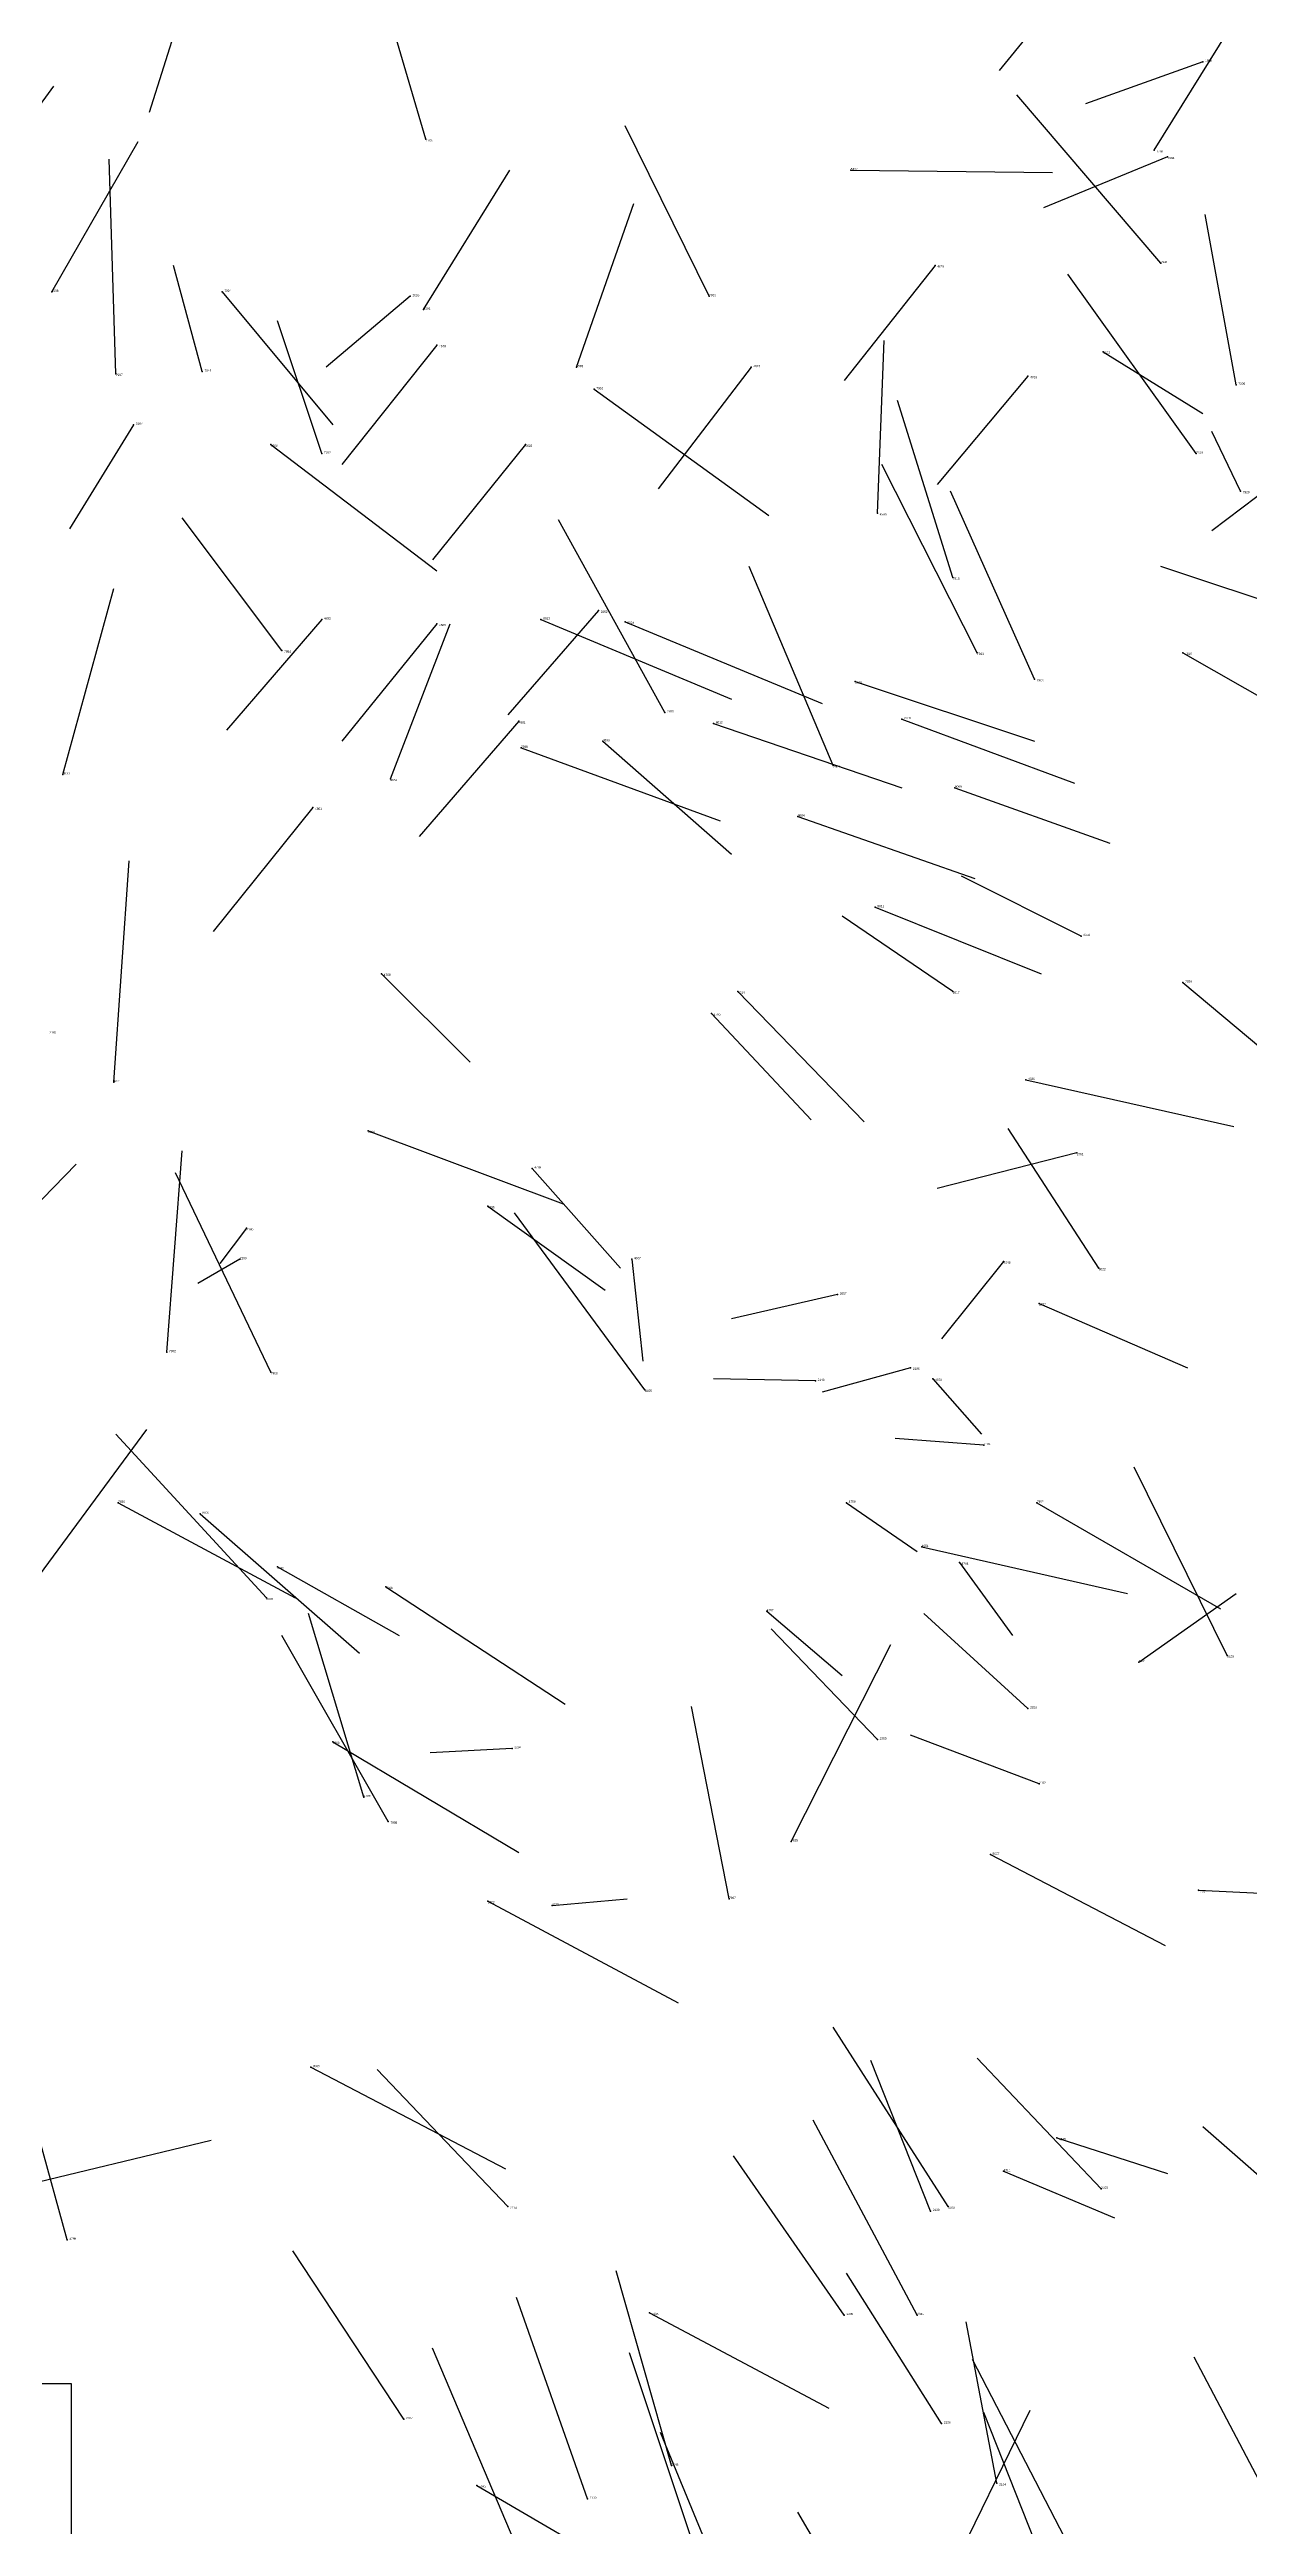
# Model space of a CAD drawing. Extents: x 59.1 to 70.8, y 600.3 to 605.1.
# Drawn here: x 68.264 to 68.806, y 602.813 to 603.931 of the extents above; entities that cross this region are included whole.
import ezdxf

# ---------------------------------------------------------------- set-up
doc = ezdxf.new("R2010")
doc.units = 0
for name, color, linetype in [('Facilities', 3, 'CONTINUOUS'), ('Min_max_boxes', 1, 'CONTINUOUS'), ('Normals', 1, 'CONTINUOUS'), ('Source_points', 5, 'CONTINUOUS'), ('Text', 3, 'CONTINUOUS')]:
    doc.layers.add(name, color=color, linetype=linetype)

msp = doc.modelspace()

# ---------------------------------------------------------------- linework, layer by layer
at = {"layer": 'Facilities', "color": 3}
for p in [(68.785, 603.926, 449.372), (68.434, 603.891, 459.674), (68.626, 603.877, 457.707), (68.763, 603.886, 459.354), (68.769, 603.883, 449.325), (68.664, 603.834, 453.833), (68.766, 603.835, 459.864), (68.265, 603.822, 456.643), (68.342, 603.822, 458.598), (68.427, 603.82, 449.143), (68.562, 603.82, 459.657), (68.433, 603.814, 456.213), (68.439, 603.798, 453.722), (68.333, 603.786, 459.728), (68.502, 603.788, 456.24), (68.581, 603.788, 453.903), (68.74, 603.795, 457.448), (68.294, 603.785, 460.241), (68.51, 603.778, 459.869), (68.706, 603.784, 453.828), (68.8, 603.78, 461.669), (68.302, 603.762, 449.123), (68.364, 603.753, 460.276), (68.479, 603.753, 453.782), (68.387, 603.749, 459.697), (68.782, 603.749, 459.804), (68.802, 603.732, 462.229), (68.638, 603.722, 456.179), (68.672, 603.693, 462.345), (68.512, 603.678, 449.034), (68.387, 603.674, 453.727), (68.439, 603.672, 453.763), (68.486, 603.674, 460.522), (68.524, 603.673, 460.5), (68.369, 603.66, 459.948), (68.683, 603.659, 462.295), (68.776, 603.659, 457.585), (68.628, 603.646, 460.643), (68.709, 603.647, 462.393), (68.542, 603.632, 462.097), (68.476, 603.628, 453.686), (68.514, 603.619, 457.183), (68.564, 603.627, 460.548), (68.649, 603.629, 460.64), (68.477, 603.616, 459.945), (68.618, 603.608, 462.133), (68.27, 603.604, 461.587), (68.418, 603.602, 456.309), (68.673, 603.598, 460.762), (68.383, 603.589, 453.726), (68.602, 603.585, 460.596), (68.637, 603.544, 460.646), (68.73, 603.531, 460.799), (68.414, 603.514, 458.45), (68.776, 603.51, 459.813), (68.563, 603.496, 458.338), (68.575, 603.506, 457.218), (68.672, 603.506, 460.841), (68.293, 603.465, 457.765), (68.705, 603.466, 457.714), (68.408, 603.443, 460.005), (68.728, 603.433, 449.201), (68.482, 603.426, 458.448), (68.462, 603.409, 458.261), (68.353, 603.399, 448.765), (68.35, 603.385, 448.954), (68.527, 603.385, 457.277), (68.695, 603.384, 457.622), (68.738, 603.381, 460.959), (68.62, 603.369, 449.02), (68.711, 603.365, 457.207), (68.317, 603.343, 461.638), (68.364, 603.334, 462.476), (68.61, 603.33, 448.976), (68.653, 603.336, 448.526), (68.663, 603.331, 457.205), (68.533, 603.326, 457.843), (68.686, 603.301, 448.556), (68.295, 603.275, 459.977), (68.624, 603.275, 457.125), (68.71, 603.275, 459.808), (68.332, 603.27, 460.682), (68.658, 603.255, 457.808), (68.367, 603.246, 458.247), (68.675, 603.248, 457.227), (68.362, 603.232, 460.758), (68.416, 603.237, 460.61), (68.588, 603.226, 457.163), (68.796, 603.206, 461.098), (68.756, 603.203, 456.84), (68.706, 603.182, 449.406), (68.392, 603.167, 460.275), (68.473, 603.164, 448.526), (68.638, 603.168, 449.034), (68.406, 603.142, 458.107), (68.711, 603.148, 448.608), (68.417, 603.131, 462.125), (68.599, 603.122, 457.676), (68.689, 603.116, 460.625), (68.462, 603.095, 460.521), (68.491, 603.093, 457.056), (68.571, 603.096, 461.692), (68.783, 603.1, 457.096), (68.382, 603.02, 460.264), (68.719, 602.988, 457.144), (68.695, 602.973, 457.215), (68.739, 602.965, 448.963), (68.471, 602.957, 448.906), (68.662, 602.955, 449.361), (68.67, 602.957, 461.099), (68.272, 602.942, 458.017), (68.535, 602.909, 460.513), (68.623, 602.908, 448.973), (68.656, 602.908, 461.271), (68.424, 602.861, 448.936), (68.667, 602.859, 449.092), (68.545, 602.84, 449.215), (68.457, 602.831, 460.1), (68.507, 602.825, 449.116), (68.692, 602.832, 449.513)]:
    msp.add_point(p, dxfattribs=at)
at = {"layer": 'Min_max_boxes', "color": 1}
for p, q in [((68.274, 602.877, 448.571), (68.055, 602.877, 448.571)), ((68.274, 602.877, 449.354), (68.055, 602.877, 449.354)), ((68.274, 602.422, 448.571), (68.274, 602.877, 448.571)), ((68.274, 602.422, 449.354), (68.274, 602.877, 449.354)), ((68.274, 602.877, 448.571), (68.274, 602.877, 449.354))]:
    msp.add_line(p, q, dxfattribs=at)
at = {"layer": 'Normals', "color": 1}
for p, q in [((68.741, 603.981, 453.99), (68.693, 603.922, 454.055)), ((68.434, 603.891, 459.674), (68.412, 603.966, 459.737)), ((68.322, 603.944, 449.157), (68.309, 603.903, 449.247)), ((68.763, 603.886, 459.354), (68.801, 603.947, 459.423)), ((68.785, 603.926, 449.372), (68.732, 603.907, 449.455)), ((68.22, 603.852, 456.594), (68.266, 603.915, 456.656)), ((68.766, 603.835, 459.864), (68.701, 603.911, 459.868)), ((68.265, 603.822, 456.643), (68.304, 603.89, 456.705)), ((68.562, 603.82, 459.657), (68.524, 603.897, 459.708)), ((68.294, 603.785, 460.241), (68.291, 603.882, 460.264)), ((68.433, 603.814, 456.213), (68.472, 603.877, 456.28)), ((68.626, 603.877, 457.707), (68.717, 603.876, 457.748)), ((68.769, 603.883, 449.325), (68.713, 603.86, 449.404)), ((68.502, 603.788, 456.24), (68.528, 603.862, 456.302)), ((68.8, 603.78, 461.669), (68.786, 603.857, 461.607)), ((68.333, 603.786, 459.728), (68.32, 603.834, 459.815)), ((68.664, 603.834, 453.833), (68.623, 603.782, 453.908)), ((68.342, 603.822, 458.598), (68.392, 603.762, 458.66)), ((68.427, 603.82, 449.143), (68.389, 603.788, 449.23)), ((68.782, 603.749, 459.804), (68.724, 603.83, 459.815)), ((68.387, 603.749, 459.697), (68.367, 603.809, 459.775)), ((68.439, 603.798, 453.722), (68.396, 603.744, 453.794)), ((68.638, 603.722, 456.179), (68.641, 603.8, 456.242)), ((68.581, 603.788, 453.903), (68.539, 603.733, 453.976)), ((68.74, 603.795, 457.448), (68.785, 603.767, 457.533)), ((68.51, 603.778, 459.869), (68.589, 603.721, 459.846)), ((68.706, 603.784, 453.828), (68.665, 603.735, 453.905)), ((68.672, 603.693, 462.345), (68.647, 603.773, 462.4)), ((68.302, 603.762, 449.123), (68.273, 603.715, 449.207)), ((68.364, 603.753, 460.276), (68.439, 603.696, 460.241)), ((68.479, 603.753, 453.782), (68.437, 603.701, 453.857)), ((68.802, 603.732, 462.229), (68.789, 603.759, 462.324)), ((68.847, 603.758, 454.044), (68.789, 603.714, 454.113)), ((68.683, 603.659, 462.295), (68.64, 603.744, 462.324)), ((68.709, 603.647, 462.393), (68.671, 603.732, 462.429)), ((68.369, 603.66, 459.948), (68.324, 603.72, 460.015)), ((68.542, 603.632, 462.097), (68.494, 603.719, 462.107)), ((68.618, 603.608, 462.133), (68.58, 603.698, 462.11)), ((68.829, 603.677, 460.907), (68.766, 603.698, 460.982)), ((68.27, 603.604, 461.587), (68.293, 603.688, 461.537)), ((68.512, 603.678, 449.034), (68.471, 603.631, 449.112)), ((68.387, 603.674, 453.727), (68.344, 603.624, 453.802)), ((68.439, 603.672, 453.763), (68.396, 603.619, 453.836)), ((68.418, 603.602, 456.309), (68.445, 603.672, 456.374)), ((68.486, 603.674, 460.522), (68.572, 603.638, 460.486)), ((68.524, 603.673, 460.5), (68.613, 603.636, 460.474)), ((68.776, 603.659, 457.585), (68.818, 603.635, 457.673)), ((68.628, 603.646, 460.643), (68.709, 603.619, 460.591)), ((68.476, 603.628, 453.686), (68.431, 603.576, 453.759)), ((68.514, 603.619, 457.183), (68.572, 603.568, 457.246)), ((68.564, 603.627, 460.548), (68.649, 603.598, 460.505)), ((68.649, 603.629, 460.64), (68.727, 603.6, 460.585)), ((68.477, 603.616, 459.945), (68.567, 603.583, 459.918)), ((68.673, 603.598, 460.762), (68.743, 603.573, 460.695)), ((68.383, 603.589, 453.726), (68.338, 603.533, 453.796)), ((68.602, 603.585, 460.596), (68.682, 603.557, 460.543)), ((68.293, 603.465, 457.765), (68.3, 603.565, 457.771)), ((68.73, 603.531, 460.799), (68.676, 603.558, 460.879)), ((68.672, 603.506, 460.841), (68.622, 603.54, 460.921)), ((68.637, 603.544, 460.646), (68.712, 603.514, 460.587)), ((68.414, 603.514, 458.45), (68.454, 603.474, 458.532)), ((68.776, 603.51, 459.813), (68.851, 603.447, 459.791)), ((68.563, 603.496, 458.338), (68.608, 603.448, 458.413)), ((68.575, 603.506, 457.218), (68.632, 603.447, 457.274)), ((68.705, 603.466, 457.714), (68.799, 603.445, 457.74)), ((68.408, 603.443, 460.005), (68.496, 603.41, 459.972)), ((68.738, 603.381, 460.959), (68.697, 603.444, 461.025)), ((68.212, 603.362, 457.225), (68.276, 603.428, 457.185)), ((68.317, 603.343, 461.638), (68.324, 603.434, 461.598)), ((68.728, 603.433, 449.201), (68.665, 603.417, 449.277)), ((68.364, 603.334, 462.476), (68.321, 603.424, 462.465)), ((68.482, 603.426, 458.448), (68.522, 603.381, 458.528)), ((68.462, 603.409, 458.261), (68.515, 603.371, 458.337)), ((68.533, 603.326, 457.843), (68.474, 603.406, 457.831)), ((68.353, 603.399, 448.765), (68.341, 603.383, 448.863)), ((68.35, 603.385, 448.954), (68.331, 603.374, 449.051)), ((68.527, 603.385, 457.277), (68.532, 603.339, 457.366)), ((68.695, 603.384, 457.622), (68.667, 603.349, 457.711)), ((68.62, 603.369, 449.02), (68.572, 603.358, 449.107)), ((68.711, 603.365, 457.207), (68.778, 603.336, 457.275)), ((68.61, 603.33, 448.976), (68.564, 603.331, 449.065)), ((68.653, 603.336, 448.526), (68.613, 603.325, 448.617)), ((68.663, 603.331, 457.205), (68.685, 603.306, 457.299)), ((68.249, 603.228, 457.311), (68.308, 603.308, 457.316)), ((68.362, 603.232, 460.758), (68.294, 603.306, 460.762)), ((68.686, 603.301, 448.556), (68.646, 603.304, 448.648)), ((68.796, 603.206, 461.098), (68.754, 603.291, 461.129)), ((68.295, 603.275, 459.977), (68.375, 603.232, 459.935)), ((68.624, 603.275, 457.125), (68.656, 603.253, 457.217)), ((68.71, 603.275, 459.808), (68.793, 603.227, 459.78)), ((68.332, 603.27, 460.682), (68.404, 603.207, 460.655)), ((68.658, 603.255, 457.808), (68.751, 603.234, 457.838)), ((68.367, 603.246, 458.247), (68.422, 603.215, 458.324)), ((68.675, 603.248, 457.227), (68.699, 603.215, 457.318)), ((68.416, 603.237, 460.61), (68.497, 603.184, 460.585)), ((68.756, 603.203, 456.84), (68.8, 603.234, 456.924)), ((68.406, 603.142, 458.107), (68.381, 603.225, 458.057)), ((68.588, 603.226, 457.163), (68.622, 603.197, 457.252)), ((68.638, 603.168, 449.034), (68.59, 603.218, 449.106)), ((68.706, 603.182, 449.406), (68.659, 603.225, 449.483)), ((68.417, 603.131, 462.125), (68.369, 603.215, 462.102)), ((68.599, 603.122, 457.676), (68.644, 603.211, 457.664)), ((68.571, 603.096, 461.692), (68.554, 603.183, 461.646)), ((68.392, 603.167, 460.275), (68.476, 603.117, 460.255)), ((68.473, 603.164, 448.526), (68.436, 603.162, 448.619)), ((68.711, 603.148, 448.608), (68.653, 603.17, 448.686)), ((68.689, 603.116, 460.625), (68.768, 603.075, 460.58)), ((68.462, 603.095, 460.521), (68.548, 603.049, 460.5)), ((68.491, 603.093, 457.056), (68.525, 603.096, 457.15)), ((68.783, 603.1, 457.096), (68.843, 603.097, 457.176)), ((68.67, 602.957, 461.099), (68.618, 603.038, 461.124)), ((68.272, 602.942, 458.017), (68.247, 603.033, 457.985)), ((68.382, 603.02, 460.264), (68.47, 602.974, 460.248)), ((68.471, 602.957, 448.906), (68.412, 603.019, 448.958)), ((68.662, 602.955, 449.361), (68.635, 603.023, 449.429)), ((68.739, 602.965, 448.963), (68.683, 603.024, 449.022)), ((68.656, 602.908, 461.271), (68.609, 602.996, 461.278)), ((68.849, 602.937, 457.773), (68.785, 602.993, 457.721)), ((68.246, 602.965, 448.652), (68.337, 602.987, 448.616)), ((68.719, 602.988, 457.144), (68.769, 602.972, 457.229)), ((68.623, 602.908, 448.973), (68.573, 602.98, 449.021)), ((68.695, 602.973, 457.215), (68.745, 602.952, 457.299)), ((68.424, 602.861, 448.936), (68.374, 602.937, 448.977)), ((68.545, 602.84, 449.215), (68.52, 602.928, 449.256)), ((68.667, 602.859, 449.092), (68.624, 602.927, 449.152)), ((68.507, 602.825, 449.116), (68.475, 602.916, 449.143)), ((68.535, 602.909, 460.513), (68.616, 602.866, 460.472)), ((68.692, 602.832, 449.513), (68.678, 602.905, 449.58)), ((68.476, 602.801, 449.055), (68.437, 602.893, 449.056)), ((68.556, 602.801, 449.139), (68.526, 602.891, 449.171)), ((68.727, 602.799, 461.29), (68.681, 602.888, 461.289)), ((68.818, 602.819, 449.217), (68.781, 602.889, 449.278)), ((68.664, 602.777, 457.227), (68.707, 602.865, 457.208)), ((68.715, 602.791, 449.383), (68.686, 602.864, 449.445)), ((68.573, 602.775, 449.222), (68.54, 602.855, 449.272)), ((68.457, 602.831, 460.1), (68.541, 602.782, 460.078)), ((68.652, 602.734, 461.406), (68.602, 602.819, 461.388))]:
    msp.add_line(p, q, dxfattribs=at)
at = {"layer": 'Source_points', "color": 5}
for p in [(68.785, 603.926, 449.372), (68.434, 603.891, 459.674), (68.626, 603.877, 457.707), (68.763, 603.886, 459.354), (68.769, 603.883, 449.325), (68.664, 603.834, 453.833), (68.766, 603.835, 459.864), (68.265, 603.822, 456.643), (68.342, 603.822, 458.598), (68.427, 603.82, 449.143), (68.562, 603.82, 459.657), (68.433, 603.814, 456.213), (68.439, 603.798, 453.722), (68.333, 603.786, 459.728), (68.502, 603.788, 456.24), (68.581, 603.788, 453.903), (68.74, 603.795, 457.448), (68.294, 603.785, 460.241), (68.51, 603.778, 459.869), (68.706, 603.784, 453.828), (68.8, 603.78, 461.669), (68.302, 603.762, 449.123), (68.364, 603.753, 460.276), (68.479, 603.753, 453.782), (68.387, 603.749, 459.697), (68.782, 603.749, 459.804), (68.802, 603.732, 462.229), (68.638, 603.722, 456.179), (68.672, 603.693, 462.345), (68.512, 603.678, 449.034), (68.387, 603.674, 453.727), (68.439, 603.672, 453.763), (68.486, 603.674, 460.522), (68.524, 603.673, 460.5), (68.369, 603.66, 459.948), (68.683, 603.659, 462.295), (68.776, 603.659, 457.585), (68.628, 603.646, 460.643), (68.709, 603.647, 462.393), (68.542, 603.632, 462.097), (68.476, 603.628, 453.686), (68.514, 603.619, 457.183), (68.564, 603.627, 460.548), (68.649, 603.629, 460.64), (68.477, 603.616, 459.945), (68.618, 603.608, 462.133), (68.27, 603.604, 461.587), (68.418, 603.602, 456.309), (68.673, 603.598, 460.762), (68.383, 603.589, 453.726), (68.602, 603.585, 460.596), (68.637, 603.544, 460.646), (68.73, 603.531, 460.799), (68.414, 603.514, 458.45), (68.776, 603.51, 459.813), (68.563, 603.496, 458.338), (68.575, 603.506, 457.218), (68.672, 603.506, 460.841), (68.293, 603.465, 457.765), (68.705, 603.466, 457.714), (68.408, 603.443, 460.005), (68.728, 603.433, 449.201), (68.482, 603.426, 458.448), (68.462, 603.409, 458.261), (68.353, 603.399, 448.765), (68.35, 603.385, 448.954), (68.527, 603.385, 457.277), (68.695, 603.384, 457.622), (68.738, 603.381, 460.959), (68.62, 603.369, 449.02), (68.711, 603.365, 457.207), (68.317, 603.343, 461.638), (68.364, 603.334, 462.476), (68.61, 603.33, 448.976), (68.653, 603.336, 448.526), (68.663, 603.331, 457.205), (68.533, 603.326, 457.843), (68.686, 603.301, 448.556), (68.295, 603.275, 459.977), (68.624, 603.275, 457.125), (68.71, 603.275, 459.808), (68.332, 603.27, 460.682), (68.658, 603.255, 457.808), (68.367, 603.246, 458.247), (68.675, 603.248, 457.227), (68.362, 603.232, 460.758), (68.416, 603.237, 460.61), (68.588, 603.226, 457.163), (68.796, 603.206, 461.098), (68.756, 603.203, 456.84), (68.706, 603.182, 449.406), (68.392, 603.167, 460.275), (68.473, 603.164, 448.526), (68.638, 603.168, 449.034), (68.406, 603.142, 458.107), (68.711, 603.148, 448.608), (68.417, 603.131, 462.125), (68.599, 603.122, 457.676), (68.689, 603.116, 460.625), (68.462, 603.095, 460.521), (68.491, 603.093, 457.056), (68.571, 603.096, 461.692), (68.783, 603.1, 457.096), (68.382, 603.02, 460.264), (68.719, 602.988, 457.144), (68.695, 602.973, 457.215), (68.739, 602.965, 448.963), (68.471, 602.957, 448.906), (68.662, 602.955, 449.361), (68.67, 602.957, 461.099), (68.272, 602.942, 458.017), (68.535, 602.909, 460.513), (68.623, 602.908, 448.973), (68.656, 602.908, 461.271), (68.424, 602.861, 448.936), (68.667, 602.859, 449.092), (68.545, 602.84, 449.215), (68.457, 602.831, 460.1), (68.507, 602.825, 449.116), (68.692, 602.832, 449.513)]:
    msp.add_point(p, dxfattribs=at)

# ---------------------------------------------------------------- texts
at = {"layer": 'Text', "color": 3}
for s, p in [('1968', (68.786, 603.926, 449.372)), ('7705', (68.434, 603.89, 459.674)), ('5472', (68.626, 603.877, 457.707)), ('7750', (68.764, 603.885, 459.354)), ('1984', (68.769, 603.882, 449.325)), ('4679', (68.665, 603.833, 453.833)), ('7941', (68.766, 603.835, 459.864)), ('4638', (68.265, 603.822, 456.643)), ('7924', (68.343, 603.822, 458.598)), ('2026', (68.428, 603.82, 449.143)), ('7933', (68.562, 603.82, 459.657)), ('4591', (68.433, 603.814, 456.213)), ('4678', (68.44, 603.797, 453.722)), ('7944', (68.334, 603.786, 459.728)), ('4593', (68.502, 603.788, 456.24)), ('4619', (68.582, 603.788, 453.903)), ('4657', (68.74, 603.794, 457.448)), ('7997', (68.294, 603.784, 460.241)), ('7952', (68.511, 603.778, 459.869)), ('4763', (68.707, 603.783, 453.828)), ('7905', (68.801, 603.78, 461.669)), ('2167', (68.303, 603.762, 449.123)), ('7998', (68.364, 603.752, 460.276)), ('4622', (68.479, 603.752, 453.782)), ('7932', (68.388, 603.749, 459.697)), ('7939', (68.782, 603.749, 459.804)), ('7920', (68.803, 603.731, 462.229)), ('4590', (68.639, 603.721, 456.179)), ('7916', (68.672, 603.692, 462.345)), ('4852', (68.388, 603.674, 453.727)), ('8013', (68.487, 603.674, 460.522)), ('2052', (68.513, 603.677, 449.034)), ('4666', (68.44, 603.671, 453.763)), ('8024', (68.525, 603.672, 460.5)), ('7954', (68.37, 603.659, 459.948)), ('7911', (68.683, 603.658, 462.295)), ('4610', (68.777, 603.658, 457.585)), ('8020', (68.628, 603.645, 460.643)), ('7909', (68.71, 603.646, 462.393)), ('7915', (68.543, 603.632, 462.097)), ('8018', (68.65, 603.629, 460.64)), ('4581', (68.476, 603.627, 453.686)), ('4693', (68.514, 603.619, 457.183)), ('8019', (68.565, 603.627, 460.548)), ('7938', (68.477, 603.616, 459.945)), ('7907', (68.618, 603.607, 462.133)), ('8033', (68.27, 603.604, 461.587)), ('4653', (68.418, 603.601, 456.309)), ('8009', (68.673, 603.598, 460.762)), ('4861', (68.384, 603.588, 453.726)), ('8004', (68.602, 603.585, 460.596)), ('8011', (68.638, 603.544, 460.646)), ('8010', (68.731, 603.531, 460.799)), ('4768', (68.415, 603.513, 458.45)), ('7936', (68.777, 603.51, 459.813)), ('4790', (68.564, 603.495, 458.338)), ('4614', (68.575, 603.505, 457.218)), ('8017', (68.672, 603.505, 460.841)), ('2183', (68.264, 603.487, 448.742)), ('4621', (68.293, 603.465, 457.765)), ('4636', (68.706, 603.466, 457.714)), ('8006', (68.408, 603.442, 460.005)), ('2061', (68.728, 603.432, 449.201)), ('4789', (68.483, 603.426, 458.448)), ('4795', (68.462, 603.408, 458.261)), ('2180', (68.353, 603.398, 448.765)), ('2150', (68.35, 603.385, 448.954)), ('4667', (68.528, 603.385, 457.277)), ('4648', (68.695, 603.383, 457.622)), ('8022', (68.738, 603.38, 460.959)), ('2057', (68.621, 603.369, 449.02)), ('4777', (68.711, 603.364, 457.207)), ('7892', (68.318, 603.343, 461.638)), ('7906', (68.364, 603.333, 462.476)), ('2143', (68.611, 603.33, 448.976)), ('2186', (68.654, 603.335, 448.526)), ('4673', (68.664, 603.33, 457.205)), ('4655', (68.533, 603.325, 457.843)), ('2184', (68.686, 603.301, 448.556)), ('7930', (68.295, 603.275, 459.977)), ('4759', (68.625, 603.275, 457.125)), ('7957', (68.71, 603.275, 459.808)), ('8008', (68.333, 603.27, 460.682)), ('4651', (68.658, 603.255, 457.808)), ('4797', (68.367, 603.245, 458.247)), ('4794', (68.676, 603.247, 457.227)), ('8001', (68.362, 603.231, 460.758)), ('7996', (68.416, 603.236, 460.61)), ('4767', (68.588, 603.226, 457.163)), ('8039', (68.796, 603.205, 461.098)), ('4601', (68.756, 603.203, 456.84)), ('2055', (68.707, 603.182, 449.406)), ('7999', (68.392, 603.166, 460.275)), ('2204', (68.474, 603.164, 448.526)), ('2059', (68.639, 603.168, 449.034)), ('2182', (68.711, 603.148, 448.608)), ('4786', (68.406, 603.142, 458.107)), ('7908', (68.418, 603.13, 462.125)), ('4815', (68.599, 603.122, 457.676)), ('8037', (68.69, 603.116, 460.625)), ('8002', (68.462, 603.094, 460.521)), ('4773', (68.491, 603.093, 457.056)), ('7897', (68.571, 603.096, 461.692)), ('4791', (68.783, 603.099, 457.096)), ('8005', (68.383, 603.02, 460.264)), ('4665', (68.72, 602.987, 457.144)), ('4711', (68.695, 602.973, 457.215)), ('2153', (68.739, 602.965, 448.963)), ('2214', (68.472, 602.956, 448.906)), ('2129', (68.663, 602.955, 449.361)), ('8030', (68.67, 602.956, 461.099)), ('4799', (68.273, 602.942, 458.017)), ('7995', (68.536, 602.908, 460.513)), ('2205', (68.624, 602.908, 448.973)), ('8041', (68.656, 602.908, 461.271)), ('2207', (68.425, 602.861, 448.936)), ('2126', (68.668, 602.859, 449.092)), ('2148', (68.545, 602.84, 449.215)), ('7990', (68.458, 602.83, 460.1)), ('2130', (68.508, 602.825, 449.116)), ('2154', (68.693, 602.831, 449.513))]:
    msp.add_text(s, height=0.001, dxfattribs=at).set_placement(p)

doc.saveas('drawing.dxf')
